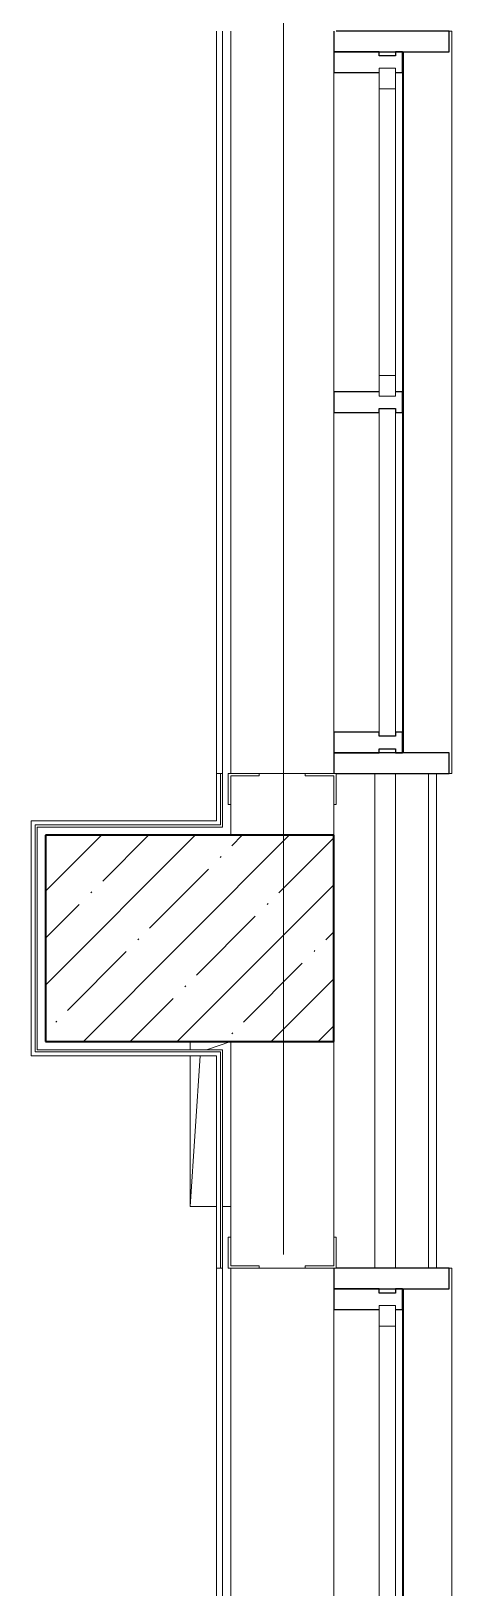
# Model space of a CAD drawing. Header units: millimetres. Extents: x 5993 to 95364, y 94667 to 143522.
# Drawn here: x 50005.4 to 50088.6, y 118966.4 to 119273.6 of the extents above; entities that cross this region are included whole.
import ezdxf

# ---------------------------------------------------------------- set-up
doc = ezdxf.new("R2010")
doc.units = ezdxf.units.MM
doc.linetypes.add('50_200_ШТРИХ_1Т_ш5_п1_п1_', pattern=[1400, 1000, -200, 0, -200])
doc.linetypes.add('Штрих короткий', pattern=[300, 150, -150])
for name, color, linetype, lineweight in [('0-2', 7, 'Continuous', 9), ('S-GRID-____-OTLN-1', 7, '50_200_ШТРИХ_1Т_ш5_п1_п1_', 9), ('Импосты витража', 7, 'Continuous', 9), ('Импосты витража-1', 7, 'Continuous', 25), ('Каркас_Импост', 7, 'Continuous', 13), ('Каркас_Импост-1', 7, 'Continuous', 9), ('Несущие колонны', 7, 'Continuous', 9), ('Несущие колонны-1', 7, 'Continuous', 35), ('Обобщенные модели', 7, 'Continuous', 9), ('Общие ребра', 7, 'Continuous', 9), ('Окна', 7, 'Continuous', 9), ('Остекление-1', 7, 'Continuous', 9), ('Перемычка-1', 7, 'Штрих короткий', 9), ('Стены', 7, 'Continuous', 9), ('Стены-1', 7, 'Continuous', 13)]:
    doc.layers.add(name, color=color, linetype=linetype, lineweight=lineweight)

# ---------------------------------------------------------------- blocks, each defined once
blk = doc.blocks.new('BSC_Колонна _Прямоугольная - 500х700-V122-АИ2_01_План напольных покрытий и плинтусов 1го этажа _Часть 1_')
at = {"layer": 'Несущие колонны'}
h = blk.add_hatch(dxfattribs=at)
h.set_pattern_fill('FP_155', color=256, style=0, pattern_type=2)
h.set_pattern_definition([(315, (-63200, 103250), (114.04925, 114.04925), []), (315, (-63200, 103135.95), (114.04925, 114.04925), [201.613, -40.323, 3.353, -36.97])])
h.paths.add_polyline_path([(-250, 350), (-250, -350), (250, -350), (250, 350)], flags=0)
at = {"layer": 'Несущие колонны-1'}
for p, q in [((250, 350), (-250, 350)), ((-250, 350), (-250, -350)), ((250, -350), (250, 350)), ((-250, -350), (250, -350))]:
    blk.add_line(p, q, dxfattribs=at)
blk = doc.blocks.new('Проем_Дверь_Прямоугольный - 1800х2700h_оконные проемы-25805030-АИ2_01_План напольных покрытий и плинтусов 1го этажа _Часть 1_')
at = {"layer": 'Перемычка-1'}
for p, q in [((900, 125), (-900, 125)), ((900, -125), (-900, -125))]:
    blk.add_line(p, q, dxfattribs=at)
blk = doc.blocks.new('PNS_Панель прямоугольная2 - Нр_Стекло - 40мм-26243474-АИ2_01_План напольных покрытий и плинтусов 1го этажа _Часть 1_')
at = {"layer": 'Каркас_Импост'}
for p, q in [((-397.5, 0), (-397.5, 40)), ((-397.5, 40), (-347.5, 40)), ((-347.5, 40), (-347.5, 0)), ((397.5, 40), (347.5, 40)), ((347.5, 40), (347.5, 0)), ((397.5, 0), (397.5, 40)), ((-347.5, 0), (-397.5, 0)), ((347.5, 0), (397.5, 0))]:
    blk.add_line(p, q, dxfattribs=at)
at = {"layer": 'Каркас_Импост-1'}
for p, q in [((-347.5, 40), (347.5, 40)), ((-347.5, 0), (347.5, 0))]:
    blk.add_line(p, q, dxfattribs=at)
blk = doc.blocks.new('Прямоугольный импост - Импост структурный с накладкой - 150мм-25647642-АИ2_01_План напольных покрытий и плинтусов 1го этажа _Часть 1_')
at = {"layer": 'Импосты витража'}
for p, q in [((103600, 79475), (103600, 80250)), ((103767, 79475), (103767, 80250))]:
    blk.add_line(p, q, dxfattribs=at)
blk = doc.blocks.new('Прямоугольный импост - Импост структурный с накладкой - 150мм-V165-АИ2_01_План напольных покрытий и плинтусов 1го этажа _Часть 1_')
at = {"layer": 'Импосты витража-1'}
for p, q in [((-25, 0), (-25, 17)), ((-25, 17), (25, 17)), ((25, 0), (15, 0)), ((15, 0), (15, -40)), ((25, 17), (25, 0)), ((-25, -150), (-25, -40)), ((15, -40), (25, -40)), ((25, -40), (25, -150)), ((25, -150), (-25, -150))]:
    blk.add_line(p, q, dxfattribs=at)
blk = doc.blocks.new('Прямоугольный импост - Откос НВФ_50х280 мм-25993834-АИ2_01_План напольных покрытий и плинтусов 1го этажа _Часть 1_')
at = {"layer": 'Импосты витража-1'}
for p, q in [((-50, 130), (0, 130)), ((-50, -150), (-50, 130)), ((0, 130), (0, -144)), ((0, -150), (-50, -150))]:
    blk.add_line(p, q, dxfattribs=at)
blk = doc.blocks.new('Прямоугольный импост - Импост структурный с накладкой - 150мм-25647633-АИ2_01_План напольных покрытий и плинтусов 1го этажа _Часть 1_')
at = {"layer": 'Импосты витража-1'}
for p, q in [((-25, 0), (-25, 17)), ((-25, 17), (25, 17)), ((-15, 0), (-25, 0)), ((-15, -40), (-15, 0)), ((25, 17), (25, 0)), ((-25, -150), (-25, -40)), ((-25, -40), (-15, -40)), ((25, -40), (25, -150)), ((25, -150), (-25, -150))]:
    blk.add_line(p, q, dxfattribs=at)
blk = doc.blocks.new('PNS_Панель прямоугольная1 - Нр_Стекло - 40мм-25259299-АИ2_01_План напольных покрытий и плинтусов 1го этажа _Часть 1_')
at = {"layer": 'Остекление-1'}
for p, q in [((-387.5, 40), (387.5, 40)), ((-397.5, 0), (397.5, 0)), ((387.5, 0), (-387.5, 0))]:
    blk.add_line(p, q, dxfattribs=at)
blk = doc.blocks.new('Прямоугольный импост - Импост структурный с накладкой - 150мм-25647644-АИ2_01_План напольных покрытий и плинтусов 1го этажа _Часть 1_')
at = {"layer": 'Импосты витража-1'}
for p, q in [((-25, 0), (-25, 17)), ((-25, 17), (25, 17)), ((-15, 0), (-25, 0)), ((-15, -40), (-15, 0)), ((25, 0), (15, 0)), ((15, 0), (15, -40)), ((25, 17), (25, 0)), ((-25, -150), (-25, -40)), ((-25, -40), (-15, -40)), ((15, -40), (25, -40)), ((25, -40), (25, -150)), ((25, -150), (-25, -150))]:
    blk.add_line(p, q, dxfattribs=at)
blk = doc.blocks.new('Прямоугольный импост - Откос НВФ_50х280 мм-25993838-АИ2_01_План напольных покрытий и плинтусов 1го этажа _Часть 1_')
at = {"layer": 'Импосты витража-1'}
for p, q in [((0, 130), (-50, 130)), ((-50, 130), (-50, -150)), ((0, -144), (0, 130)), ((-50, -150), (0, -150))]:
    blk.add_line(p, q, dxfattribs=at)
blk = doc.blocks.new('Фахверк_СКБ_Уголок - 250_2700_1-27501432-АИ2_01_План напольных покрытий и плинтусов 1го этажа _Часть 1_')
at = {"layer": 'Обобщенные модели'}
for p, q in [((200, 181), (125, 181)), ((125, 181), (125, 106)), ((131, 106), (131, 175)), ((131, 175), (200, 175)), ((200, 175), (200, 181)), ((125, 106), (131, 106)), ((131, -6), (125, -6)), ((125, -6), (125, -81)), ((131, -75), (131, -6)), ((200, -75), (131, -75)), ((200, -81), (200, -75)), ((125, -81), (200, -81))]:
    blk.add_line(p, q, dxfattribs=at)
blk = doc.blocks.new('Фахверк_СКБ_Уголок - 250_2700-27497298-АИ2_01_План напольных покрытий и плинтусов 1го этажа _Часть 1_')
at = {"layer": 'Обобщенные модели'}
for p, q in [((200, 181), (125, 181)), ((125, 181), (125, 106)), ((131, 106), (131, 175)), ((131, 175), (200, 175)), ((200, 175), (200, 181)), ((125, 106), (131, 106)), ((131, -6), (125, -6)), ((125, -6), (125, -81)), ((131, -75), (131, -6)), ((200, -75), (131, -75)), ((200, -81), (200, -75)), ((125, -81), (200, -81))]:
    blk.add_line(p, q, dxfattribs=at)
blk = doc.blocks.new('AR_Отверстие прямоугольное _в плите_ - AR_Отверстие прямоугольное _в плите_-V254-АИ2_01_План напольных покрытий и плинтусов 1го этажа _Часть 1_')
at = {"layer": 'Обобщенные модели'}
for p, q in [((-50, 200), (-50, 180)), ((-10, 180), (48.7, 199.6)), ((-50, 165), (-50, -200)), ((-50, -200), (-25.7, 165)), ((-50, -200), (13.7, -200)), ((28.7, -200), (48.7, -200))]:
    blk.add_line(p, q, dxfattribs=at)
blk = doc.blocks.new('Отлив_СКБ - Отлив витража_120_НВФ-31885687-АИ2_01_План напольных покрытий и плинтусов 1го этажа _Часть 1_')
at = {"layer": 'Окна'}
for p, q in [((1750, -2), (50, -2)), ((0, -120), (0, -113)), ((1800, -113), (1800, -120)), ((0, -120), (1800, -120))]:
    blk.add_line(p, q, dxfattribs=at)

msp = doc.modelspace()

# ---------------------------------------------------------------- linework, layer by layer
at = {"layer": 'S-GRID-____-OTLN-1', "color": 251, "ltscale": 0.6, "true_color": 0x636466}
msp.add_line((50055.33, 117351.98), (50055.33, 121495.1), dxfattribs=at)
at = {"layer": 'Общие ребра'}
for p, q in [((50042.86, 119116.95), (50042.86, 119127.13)), ((50073.38, 119127.13), (50073.38, 119029.45)), ((50077.45, 119127.13), (50077.45, 119029.45)), ((50065.24, 119114.92), (50065.24, 119121.02)), ((50065.24, 119121.02), (50065.24, 119114.92)), ((50006.23, 119116.95), (50042.05, 119116.95)), ((50006.23, 119116.55), (50006.23, 119116.95)), ((50006.23, 119072.18), (50006.23, 119116.55)), ((50042.86, 119116.95), (50042.05, 119116.95)), ((50065.24, 119035.56), (50065.24, 119074.22)), ((50065.24, 119074.22), (50065.24, 119035.56)), ((50006.64, 119072.18), (50006.23, 119072.18)), ((50006.64, 119072.18), (50042.05, 119072.18)), ((50042.05, 119072.18), (50042.86, 119072.18)), ((50042.86, 119029.45), (50042.86, 119072.18))]:
    msp.add_line(p, q, dxfattribs=at)
at = {"layer": 'Стены'}
for p, q in [((50042.05, 119127.13), (50042.05, 119273.64)), ((50043.27, 119273.64), (50043.27, 119127.13)), ((50044.89, 119127.13), (50044.89, 119273.64)), ((50042.05, 118882.94), (50042.05, 119029.45)), ((50043.27, 119029.45), (50043.27, 118882.94)), ((50044.89, 118882.94), (50044.89, 119029.45))]:
    msp.add_line(p, q, dxfattribs=at)
at = {"layer": 'Стены-1'}
for p, q in [((50042.05, 119127.13), (50042.05, 119117.77)), ((50043.27, 119127.13), (50042.05, 119127.13)), ((50043.27, 119116.55), (50043.27, 119127.13)), ((50059.63, 119127.13), (50050.51, 119127.13)), ((50083.96, 119127.13), (50065.73, 119127.13)), ((50083.96, 119029.45), (50083.96, 119127.13)), ((50085.59, 119127.13), (50083.96, 119127.13)), ((50083.96, 119127.13), (50083.96, 119029.45)), ((50085.59, 119029.45), (50085.59, 119127.13)), ((50044.89, 119121.02), (50044.89, 119114.92)), ((50042.05, 119117.77), (50005.42, 119117.77)), ((50005.42, 119117.77), (50005.42, 119116.95)), ((50005.42, 119116.95), (50005.42, 119116.55)), ((50005.42, 119116.55), (50005.42, 119071.37)), ((50006.64, 119116.55), (50042.05, 119116.55)), ((50006.64, 119072.59), (50006.64, 119116.55)), ((50042.05, 119116.55), (50042.86, 119116.55)), ((50042.86, 119116.55), (50043.27, 119116.55)), ((50042.05, 119072.59), (50006.64, 119072.59)), ((50042.86, 119072.59), (50042.05, 119072.59)), ((50043.27, 119072.59), (50042.86, 119072.59)), ((50043.27, 119029.45), (50043.27, 119072.59)), ((50044.89, 119074.22), (50044.89, 119035.56)), ((50005.42, 119071.37), (50006.23, 119071.37)), ((50006.23, 119071.37), (50006.64, 119071.37)), ((50006.64, 119071.37), (50042.05, 119071.37)), ((50042.05, 119071.37), (50042.05, 119029.45)), ((50042.05, 119029.45), (50043.27, 119029.45)), ((50050.51, 119029.45), (50059.63, 119029.45)), ((50065.73, 119029.45), (50083.96, 119029.45)), ((50083.96, 119029.45), (50085.59, 119029.45))]:
    msp.add_line(p, q, dxfattribs=at)

# ---------------------------------------------------------------- block references
at = {"layer": '0-2', "xscale": 0.08139549610658335, "yscale": 0.08139549610658335, "zscale": 0.08139549610658335}
for name, p, rotation in [('Проем_Дверь_Прямоугольный - 1800х2700h_оконные проемы-25805030-АИ2_01_План напольных покрытий и плинтусов 1го этажа _Часть 1_', (50055.07, 119200.38), 269.9999999999999), ('Отлив_СКБ - Отлив витража_120_НВФ-31885687-АИ2_01_План напольных покрытий и плинтусов 1го этажа _Часть 1_', (50078.84, 119127.13), 90), ('PNS_Панель прямоугольная2 - Нр_Стекло - 40мм-26243474-АИ2_01_План напольных покрытий и плинтусов 1го этажа _Часть 1_', (50077.45, 119233.96), 89.9999999999975), ('PNS_Панель прямоугольная1 - Нр_Стекло - 40мм-25259299-АИ2_01_План напольных покрытий и плинтусов 1го этажа _Часть 1_', (50077.45, 119166.81), 89.9999999999975), ('Прямоугольный импост - Откос НВФ_50х280 мм-25993838-АИ2_01_План напольных покрытий и плинтусов 1го этажа _Часть 1_', (50077.45, 119127.13), 269.9999999999975), ('Фахверк_СКБ_Уголок - 250_2700_1-27501432-АИ2_01_План напольных покрытий и плинтусов 1го этажа _Часть 1_', (50051, 119137.3), 270), ('BSC_Колонна _Прямоугольная - 500х700-V122-АИ2_01_План напольных покрытий и плинтусов 1го этажа _Часть 1_', (50036.76, 119094.57), 89.9999999999999), ('Фахверк_СКБ_Уголок - 250_2700-27497298-АИ2_01_План напольных покрытий и плинтусов 1го этажа _Часть 1_', (50059.14, 119019.28), 90), ('Проем_Дверь_Прямоугольный - 1800х2700h_оконные проемы-25805030-АИ2_01_План напольных покрытий и плинтусов 1го этажа _Часть 1_', (50055.07, 118956.2), 89.99999999999993), ('Отлив_СКБ - Отлив витража_120_НВФ-31885687-АИ2_01_План напольных покрытий и плинтусов 1го этажа _Часть 1_', (50078.84, 118882.94), 90), ('PNS_Панель прямоугольная2 - Нр_Стекло - 40мм-26243474-АИ2_01_План напольных покрытий и плинтусов 1го этажа _Часть 1_', (50077.45, 118989.77), 89.9999999999975)]:
    msp.add_blockref(name, p, dxfattribs=dict(at, rotation=rotation))
at = {"layer": '0-2', "extrusion": (0, 0, -1), "xscale": 0.08139549610658335, "yscale": 0.08139549610658335, "zscale": 0.08139549610658335, "rotation": 90.0000000000025}
for name, p in [('Прямоугольный импост - Откос НВФ_50х280 мм-25993834-АИ2_01_План напольных покрытий и плинтусов 1го этажа _Часть 1_', (-50077.45, 119273.64)), ('Прямоугольный импост - Импост структурный с накладкой - 150мм-V165-АИ2_01_План напольных покрытий и плинтусов 1го этажа _Часть 1_', (-50077.45, 119267.53)), ('Прямоугольный импост - Импост структурный с накладкой - 150мм-25647633-АИ2_01_План напольных покрытий и плинтусов 1го этажа _Часть 1_', (-50077.45, 119200.38)), ('Прямоугольный импост - Импост структурный с накладкой - 150мм-25647644-АИ2_01_План напольных покрытий и плинтусов 1го этажа _Часть 1_', (-50077.45, 119133.23)), ('Прямоугольный импост - Откос НВФ_50х280 мм-25993834-АИ2_01_План напольных покрытий и плинтусов 1го этажа _Часть 1_', (-50077.45, 119029.45)), ('Прямоугольный импост - Импост структурный с накладкой - 150мм-V165-АИ2_01_План напольных покрытий и плинтусов 1го этажа _Часть 1_', (-50077.45, 119023.35))]:
    msp.add_blockref(name, p, dxfattribs=at)
at = {"layer": '0-2', "xscale": 0.08139549610658335, "yscale": 0.08139549610658335, "zscale": 0.08139549610658335}
for name, p in [('Прямоугольный импост - Импост структурный с накладкой - 150мм-25647642-АИ2_01_План напольных покрытий и плинтусов 1го этажа _Часть 1_', (41632.67, 112733.51)), ('Прямоугольный импост - Импост структурный с накладкой - 150мм-25647642-АИ2_01_План напольных покрытий и плинтусов 1го этажа _Часть 1_', (41632.67, 112666.36)), ('AR_Отверстие прямоугольное _в плите_ - AR_Отверстие прямоугольное _в плите_-V254-АИ2_01_План напольных покрытий и плинтусов 1го этажа _Часть 1_', (50040.93, 119057.94)), ('Прямоугольный импост - Импост структурный с накладкой - 150мм-25647642-АИ2_01_План напольных покрытий и плинтусов 1го этажа _Часть 1_', (41632.67, 112489.32))]:
    msp.add_blockref(name, p, dxfattribs=at)

doc.saveas('drawing.dxf')
